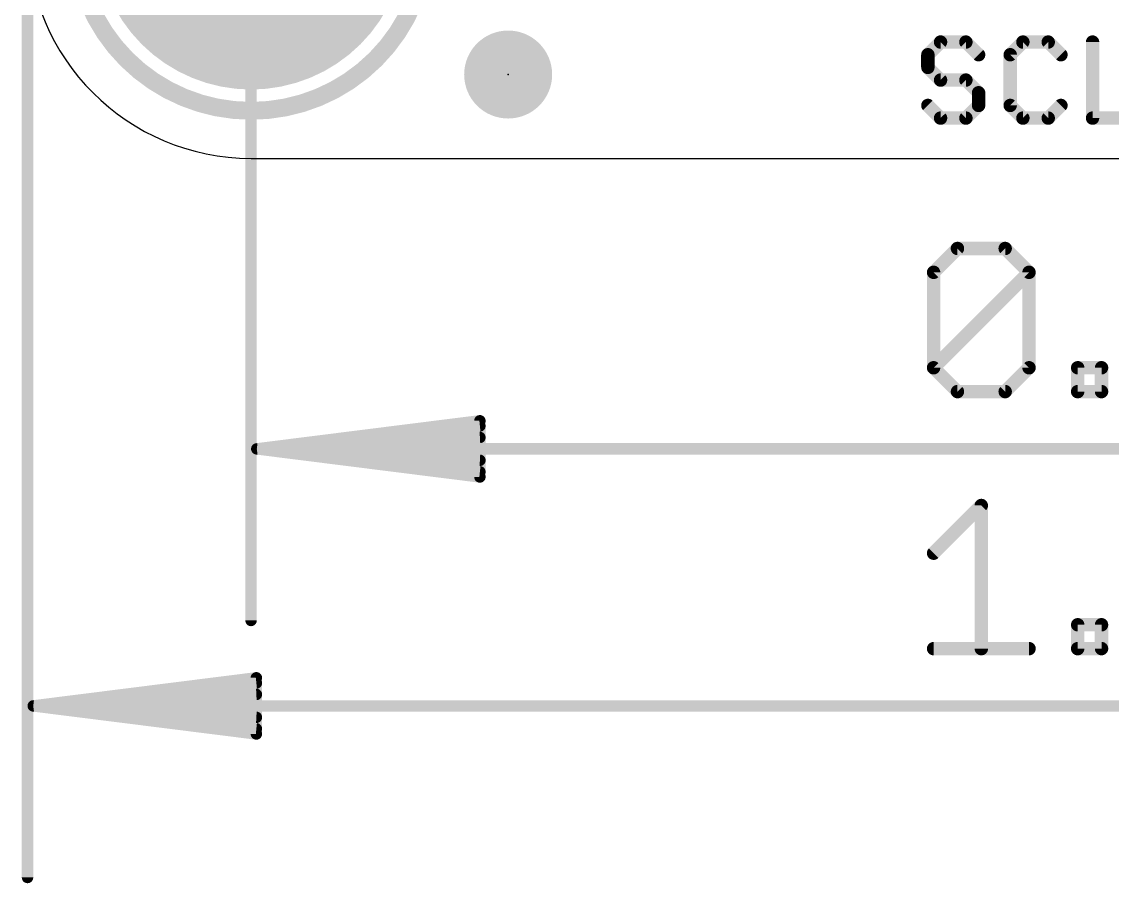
# Model space of a CAD drawing. Extents: x -0.1 to 34.1, y -8.2 to 17.8.
# Drawn here: x -0.07 to 12.32, y -8.24 to 1.55 of the extents above; entities that cross this region are included whole.
import ezdxf

# ---------------------------------------------------------------- set-up
doc = ezdxf.new("R2010")
doc.units = 0
for name, color, linetype in [('1', 12, 'CONTINUOUS'), ('17', 110, 'CONTINUOUS'), ('20', 53, 'CONTINUOUS'), ('21', 40, 'CONTINUOUS'), ('23', 40, 'CONTINUOUS'), ('47', 253, 'CONTINUOUS')]:
    doc.layers.add(name, color=color, linetype=linetype)

# ---------------------------------------------------------------- blocks, each defined once
blk = doc.blocks.new('PIE')
at = {"const_width": 0.5}
blk.add_lwpolyline([(0, -0.25, 1), (0, 0.25, 1), (0, -0.25)], format="xyb", dxfattribs=at)
blk = doc.blocks.new('ROUNDP')
at = {"const_width": 0.5}
blk.add_lwpolyline([(0, -0.25, 1), (0, 0.25, 1), (0, -0.25)], format="xyb", dxfattribs=at)

msp = doc.modelspace()

# ---------------------------------------------------------------- linework, layer by layer
at = {"layer": '20'}
msp.add_line((2.54, 0), (22.86, 0), dxfattribs=at)
msp.add_arc((2.54, 2.54), 2.54, 180, 270, dxfattribs=at)
at = {"layer": '21'}
for points, const_width in [([(2.54, 0.54, 1), (2.54, 4.54, 1), (2.54, 0.54)], 0.2032), ([(10.374, 1.3596, 1), (10.374, 1.2834)], 0.0762), ([(10.4009, 1.2946, 1), (10.347, 1.3485)], 0.0762), ([(10.689, 1.3485, 1), (10.6351, 1.2946)], 0.0762), ([(10.6621, 1.2834, 1), (10.6621, 1.3596)], 0.0762), ([(11.3095, 1.3596, 1), (11.3095, 1.2834)], 0.0762), ([(11.3364, 1.2946, 1), (11.2826, 1.3485)], 0.0762), ([(11.6246, 1.3485, 1), (11.5707, 1.2946)], 0.0762), ([(11.5976, 1.2834, 1), (11.5976, 1.3596)], 0.0762), ([(12.1391, 1.3215, 1), (12.0629, 1.3215)], 0.0762), ([(10.268, 1.1775, 1), (10.1918, 1.1775)], 0.0762), ([(10.203, 1.2044, 1), (10.2569, 1.1505)], 0.0762), ([(10.7792, 1.1505, 1), (10.8331, 1.2044)], 0.0762), ([(11.2035, 1.1775, 1), (11.1273, 1.1775)], 0.0762), ([(11.1385, 1.2044, 1), (11.1924, 1.1505)], 0.0762), ([(11.7147, 1.1505, 1), (11.7686, 1.2044)], 0.0762), ([(10.2569, 1.0604, 1), (10.203, 1.0065)], 0.0762), ([(10.1918, 1.0334, 1), (10.268, 1.0334)], 0.0762), ([(10.374, 0.9275, 1), (10.374, 0.8513)], 0.0762), ([(10.347, 0.8624, 1), (10.4009, 0.9163)], 0.0762), ([(10.689, 0.9163, 1), (10.6351, 0.8624)], 0.0762), ([(10.6621, 0.8513, 1), (10.6621, 0.9275)], 0.0762), ([(10.8442, 0.7453, 1), (10.768, 0.7453)], 0.0762), ([(10.7792, 0.7184, 1), (10.8331, 0.7723)], 0.0762), ([(10.2569, 0.6282, 1), (10.203, 0.5743)], 0.0762), ([(10.768, 0.6013, 1), (10.8442, 0.6013)], 0.0762), ([(10.8331, 0.5743, 1), (10.7792, 0.6282)], 0.0762), ([(11.1924, 0.6282, 1), (11.1385, 0.5743)], 0.0762), ([(11.1273, 0.6013, 1), (11.2035, 0.6013)], 0.0762), ([(11.7686, 0.5743, 1), (11.7147, 0.6282)], 0.0762), ([(10.374, 0.4953, 1), (10.374, 0.4191)], 0.0762), ([(10.347, 0.4303, 1), (10.4009, 0.4841)], 0.0762), ([(10.6351, 0.4841, 1), (10.689, 0.4303)], 0.0762), ([(10.6621, 0.4191, 1), (10.6621, 0.4953)], 0.0762), ([(11.3095, 0.4953, 1), (11.3095, 0.4191)], 0.0762), ([(11.2826, 0.4303, 1), (11.3364, 0.4841)], 0.0762), ([(11.5707, 0.4841, 1), (11.6246, 0.4303)], 0.0762), ([(11.5976, 0.4191, 1), (11.5976, 0.4953)], 0.0762), ([(12.101, 0.4953, 1), (12.101, 0.4191)], 0.0762), ([(12.0629, 0.4572, 1), (12.1391, 0.4572)], 0.0762)]:
    msp.add_lwpolyline(points, format="xyb", dxfattribs=dict(at, const_width=const_width))
at = {"layer": '21', "const_width": 0.1524}
for points in [[(10.374, 1.3215), (10.2299, 1.1775)], [(10.6621, 1.3215), (10.374, 1.3215)], [(10.8061, 1.1775), (10.6621, 1.3215)], [(11.3095, 1.3215), (11.1654, 1.1775)], [(11.5976, 1.3215), (11.3095, 1.3215)], [(11.7417, 1.1775), (11.5976, 1.3215)], [(12.101, 1.3215), (12.101, 0.4572)], [(10.2299, 1.1775), (10.2299, 1.0334)], [(11.1654, 1.1775), (11.1654, 0.6013)], [(10.2299, 1.0334), (10.374, 0.8894)], [(10.374, 0.8894), (10.6621, 0.8894)], [(10.6621, 0.8894), (10.8061, 0.7453)], [(10.8061, 0.7453), (10.8061, 0.6013)], [(10.374, 0.4572), (10.2299, 0.6013)], [(10.8061, 0.6013), (10.6621, 0.4572)], [(11.1654, 0.6013), (11.3095, 0.4572)], [(11.5976, 0.4572), (11.7417, 0.6013)], [(10.6621, 0.4572), (10.374, 0.4572)], [(11.3095, 0.4572), (11.5976, 0.4572)], [(12.101, 0.4572), (12.6772, 0.4572)]]:
    msp.add_lwpolyline(points, dxfattribs=at)
at = {"layer": '23'}
msp.add_point((5.461, 0.9525), dxfattribs=at)
at = {"layer": '47'}
for points, const_width in [([(0, 6.223), (0, -8.173)], 0.13), ([(2.54, 2.54), (2.54, -5.252)], 0.13), ([(10.2948, -1.2955), (10.566, -1.0243)], 0.1524), ([(10.566, -1.0243), (11.1083, -1.0243)], 0.1524), ([(11.1083, -1.0243), (11.3795, -1.2955)], 0.1524), ([(10.2948, -2.3801), (10.2948, -1.2955)], 0.1524), ([(10.2948, -2.3801), (11.3795, -1.2955)], 0.1524), ([(11.3795, -1.2955), (11.3795, -2.3801)], 0.1524), ([(10.566, -2.6513), (10.2948, -2.3801)], 0.1524), ([(11.3795, -2.3801), (11.1083, -2.6513)], 0.1524), ([(11.932, -2.6513), (11.932, -2.3801)], 0.1524), ([(11.932, -2.3801), (12.2031, -2.3801)], 0.1524), ([(12.2031, -2.3801), (12.2031, -2.6513)], 0.1524), ([(11.1083, -2.6513), (10.566, -2.6513)], 0.1524), ([(12.2031, -2.6513), (11.932, -2.6513)], 0.1524), ([(2.605, -3.302), (5.14, -2.9828)], 0.13), ([(5.14, -2.9828), (5.14, -3.6212)], 0.13), ([(2.605, -3.302), (5.14, -3.042)], 0.13), ([(2.605, -3.302), (5.14, -3.172)], 0.13), ([(22.795, -3.302), (2.605, -3.302)], 0.13), ([(5.14, -3.6212), (2.605, -3.302)], 0.13), ([(5.14, -3.432), (2.605, -3.302)], 0.13), ([(5.14, -3.562), (2.605, -3.302)], 0.13), ([(10.2948, -4.4876), (10.8371, -3.9453)], 0.1524), ([(10.8371, -3.9453), (10.8371, -5.5723)], 0.1524), ([(11.932, -5.5723), (11.932, -5.3011)], 0.1524), ([(11.932, -5.3011), (12.2031, -5.3011)], 0.1524), ([(12.2031, -5.3011), (12.2031, -5.5723)], 0.1524), ([(10.2948, -5.5723), (11.3795, -5.5723)], 0.1524), ([(12.2031, -5.5723), (11.932, -5.5723)], 0.1524), ([(0.065, -6.223), (2.6, -5.9038)], 0.13), ([(0.065, -6.223), (2.6, -5.963)], 0.13), ([(2.6, -5.9038), (2.6, -6.5422)], 0.13), ([(0.065, -6.223), (2.6, -6.093)], 0.13), ([(25.335, -6.223), (0.065, -6.223)], 0.13), ([(2.6, -6.5422), (0.065, -6.223)], 0.13), ([(2.6, -6.353), (0.065, -6.223)], 0.13), ([(2.6, -6.483), (0.065, -6.223)], 0.13)]:
    msp.add_lwpolyline(points, dxfattribs=dict(at, const_width=const_width))
for points, const_width in [([(10.566, -0.9862, 1), (10.566, -1.0624)], 0.0762), ([(10.5929, -1.0513, 1), (10.539, -0.9974)], 0.0762), ([(11.1352, -0.9974, 1), (11.0814, -1.0513)], 0.0762), ([(11.1083, -1.0624, 1), (11.1083, -0.9862)], 0.0762), ([(10.3329, -1.2955, 1), (10.2567, -1.2955)], 0.0762), ([(10.2679, -1.2685, 1), (10.3218, -1.3224)], 0.0762), ([(11.4176, -1.2955, 1), (11.3414, -1.2955)], 0.0762), ([(11.4064, -1.3224, 1), (11.3525, -1.2685)], 0.0762), ([(11.3525, -1.3224, 1), (11.4064, -1.2685)], 0.0762), ([(10.3218, -2.3532, 1), (10.2679, -2.4071)], 0.0762), ([(10.2679, -2.3532, 1), (10.3218, -2.4071)], 0.0762), ([(10.2567, -2.3801, 1), (10.3329, -2.3801)], 0.0762), ([(11.3414, -2.3801, 1), (11.4176, -2.3801)], 0.0762), ([(11.4064, -2.4071, 1), (11.3525, -2.3532)], 0.0762), ([(11.9701, -2.3801, 1), (11.8939, -2.3801)], 0.0762), ([(11.932, -2.342, 1), (11.932, -2.4182)], 0.0762), ([(12.2412, -2.3801, 1), (12.165, -2.3801)], 0.0762), ([(12.2031, -2.4182, 1), (12.2031, -2.342)], 0.0762), ([(10.566, -2.6132, 1), (10.566, -2.6894)], 0.0762), ([(10.539, -2.6782, 1), (10.5929, -2.6244)], 0.0762), ([(11.0814, -2.6244, 1), (11.1352, -2.6782)], 0.0762), ([(11.1083, -2.6894, 1), (11.1083, -2.6132)], 0.0762), ([(11.932, -2.6132, 1), (11.932, -2.6894)], 0.0762), ([(12.2031, -2.6894, 1), (12.2031, -2.6132)], 0.0762), ([(11.8939, -2.6513, 1), (11.9701, -2.6513)], 0.0762), ([(12.165, -2.6513, 1), (12.2412, -2.6513)], 0.0762), ([(5.1725, -2.9828, 1), (5.1075, -2.9828)], 0.065), ([(5.1441, -3.015, 1), (5.1359, -2.9505)], 0.065), ([(5.1433, -3.0743, 1), (5.1367, -3.0097)], 0.065), ([(5.1417, -3.2045, 1), (5.1383, -3.1395)], 0.065), ([(2.605, -3.2695, 1), (2.605, -3.3345)], 0.065), ([(2.6091, -3.2698, 1), (2.6009, -3.3342)], 0.065), ([(2.6033, -3.2695, 1), (2.6067, -3.3345)], 0.065), ([(2.6067, -3.2695, 1), (2.6033, -3.3345)], 0.065), ([(2.6083, -3.2697, 1), (2.6017, -3.3343)], 0.065), ([(2.6017, -3.2697, 1), (2.6083, -3.3343)], 0.065), ([(2.6009, -3.2698, 1), (2.6091, -3.3342)], 0.065), ([(5.1383, -3.4645, 1), (5.1417, -3.3995)], 0.065), ([(5.1075, -3.6212, 1), (5.1725, -3.6212)], 0.065), ([(5.1359, -3.6535, 1), (5.1441, -3.589)], 0.065), ([(5.1367, -3.5943, 1), (5.1433, -3.5297)], 0.065), ([(10.8752, -3.9453, 1), (10.799, -3.9453)], 0.0762), ([(10.8641, -3.9723, 1), (10.8102, -3.9184)], 0.0762), ([(10.2679, -4.4607, 1), (10.3218, -4.5146)], 0.0762), ([(2.5075, -5.252, 1), (2.5725, -5.252)], 0.065), ([(11.9701, -5.3011, 1), (11.8939, -5.3011)], 0.0762), ([(11.932, -5.263, 1), (11.932, -5.3392)], 0.0762), ([(12.2412, -5.3011, 1), (12.165, -5.3011)], 0.0762), ([(12.2031, -5.3392, 1), (12.2031, -5.263)], 0.0762), ([(10.2948, -5.5342, 1), (10.2948, -5.6104)], 0.0762), ([(10.799, -5.5723, 1), (10.8752, -5.5723)], 0.0762), ([(11.3795, -5.6104, 1), (11.3795, -5.5342)], 0.0762), ([(11.932, -5.5342, 1), (11.932, -5.6104)], 0.0762), ([(11.8939, -5.5723, 1), (11.9701, -5.5723)], 0.0762), ([(12.165, -5.5723, 1), (12.2412, -5.5723)], 0.0762), ([(12.2031, -5.6104, 1), (12.2031, -5.5342)], 0.0762), ([(2.6325, -5.9038, 1), (2.5675, -5.9038)], 0.065), ([(2.6041, -5.936, 1), (2.5959, -5.8715)], 0.065), ([(2.6033, -5.9953, 1), (2.5967, -5.9307)], 0.065), ([(2.6017, -6.1255, 1), (2.5983, -6.0605)], 0.065), ([(0.065, -6.1905, 1), (0.065, -6.2555)], 0.065), ([(0.0691, -6.1908, 1), (0.0609, -6.2552)], 0.065), ([(0.0633, -6.1905, 1), (0.0667, -6.2555)], 0.065), ([(0.0667, -6.1905, 1), (0.0633, -6.2555)], 0.065), ([(0.0683, -6.1907, 1), (0.0617, -6.2553)], 0.065), ([(0.0617, -6.1907, 1), (0.0683, -6.2553)], 0.065), ([(0.0609, -6.1908, 1), (0.0691, -6.2552)], 0.065), ([(2.5983, -6.3855, 1), (2.6017, -6.3205)], 0.065), ([(2.5967, -6.5153, 1), (2.6033, -6.4507)], 0.065), ([(2.5675, -6.5422, 1), (2.6325, -6.5422)], 0.065), ([(2.5959, -6.5745, 1), (2.6041, -6.51)], 0.065), ([(-0.0325, -8.173, 1), (0.0325, -8.173)], 0.065)]:
    msp.add_lwpolyline(points, format="xyb", dxfattribs=dict(at, const_width=const_width))

# ---------------------------------------------------------------- block references
at = {"layer": '1'}
msp.add_blockref('PIE', (5.461, 0.9525), dxfattribs=at)
at = {"layer": '17', "xscale": 3.516, "yscale": 3.516}
msp.add_blockref('ROUNDP', (2.54, 2.54), dxfattribs=at)
msp.add_blockref('ROUNDP', (2.54, 2.54), dxfattribs=at)

doc.saveas('drawing.dxf')
